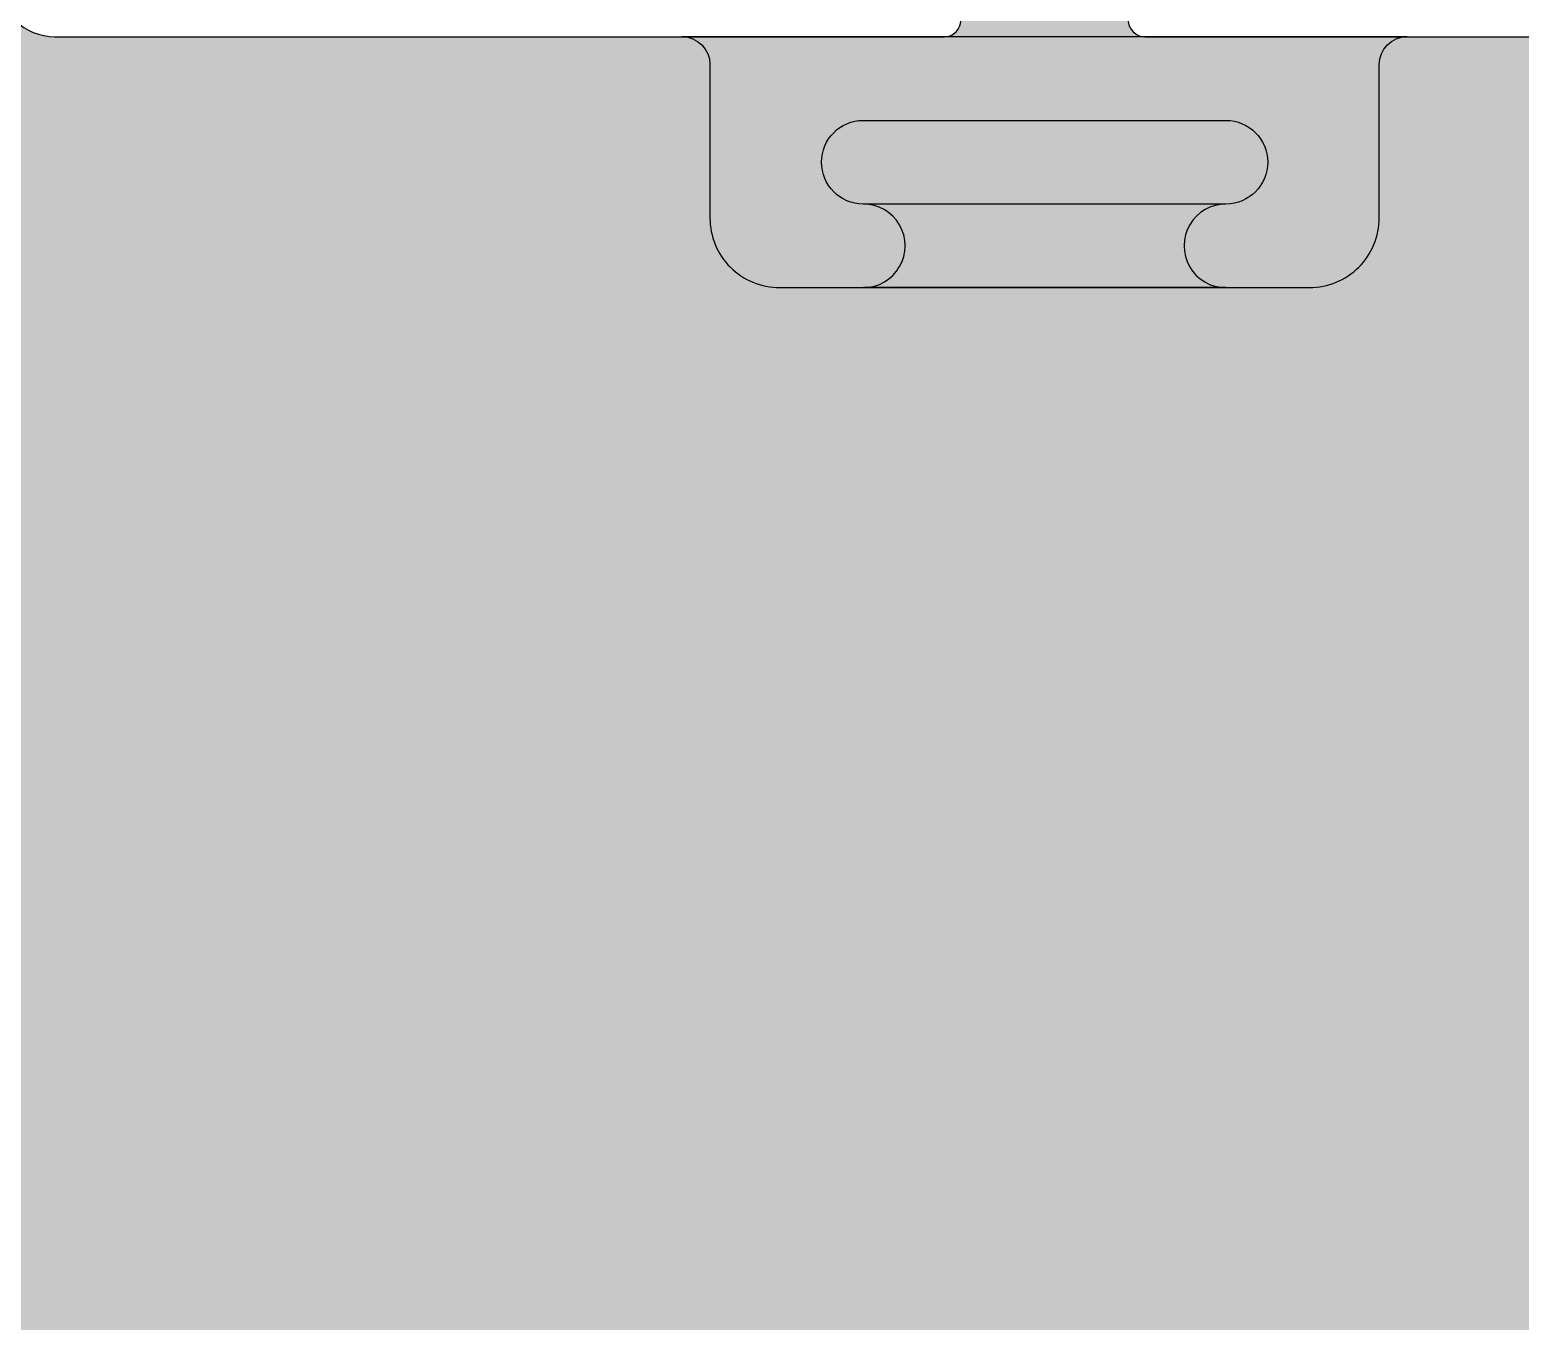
# Model space of a CAD drawing. Header units: millimetres. Extents: x -8379 to 6888, y 2213 to 23681.
# Drawn here: x -3808 to -3273, y 3272 to 3735 of the extents above; entities that cross this region are included whole.
import ezdxf

# ---------------------------------------------------------------- set-up
doc = ezdxf.new("R2010")
doc.units = ezdxf.units.MM
doc.set_wipeout_variables(frame=1)
doc.layers.add('Техника. Кран LTM 1100-5.1', color=250, linetype='Continuous', true_color=0x333333)
doc.layers.add('Техника. Кран LTM 1100-5.1 Штрих', color=7, linetype='Continuous', true_color=0xffe38f)

# ---------------------------------------------------------------- blocks, each defined once
blk = doc.blocks.new('BLOCK-20230508.174148')
at = {"layer": 'Техника. Кран LTM 1100-5.1 Штрих', "true_color": 0xadadad, "transparency": 16777216}
h = blk.add_hatch(color=253, dxfattribs=at)
h.dxf.hatch_style = 1
edge = h.paths.add_edge_path()
edge.add_arc((-24.00000000000819, -878.9999999999936), 5.999999999999091, 179.9999999999913, 270.00000000000864, ccw=False)
edge.add_line((-30.00000000000728, -878.9999999999927), (-30.00000000000728, -875.9999999999927))
edge.add_arc((-36.00000000000637, -875.9999999999918), 5.999999999999091, 359.9999999999913, 450.0000000000087)
edge.add_line((-36.00000000000728, -869.9999999999927), (-355.0000000000073, -869.9999999999927))
edge.add_arc((-355.0000000000082, -889.9999999999918), 19.99999999999909, 89.9999999999974, 180.0000000000026)
edge.add_line((-375.0000000000073, -889.9999999999927), (-375.0000000000073, -974.6534602403917))
edge.add_arc((-355.0000000000217, -974.6534602404029), 19.99999999998556, 179.9999999999681, 255.0000000000373)
edge.add_line((-360.1763809020558, -993.9719767661736), (-346.1177143234672, -997.7389851225853))
edge.add_arc((-350.0000000000204, -1012.227872516931), 15.00000000001314, 2.779643182293512e-11, 74.9999999999527, ccw=False)
edge.add_line((-335.0000000000073, -1012.227872516924), (-335.0000000000073, -1049.999999999993))
edge.add_arc((-365.0000000000073, -1049.999999999993), 30, 270, 360, ccw=False)
edge.add_line((-365.0000000000073, -1079.999999999993), (-530.0000000000073, -1079.999999999993))
edge.add_arc((-530.0000000000073, -1049.999999999993), 30, 180, 270, ccw=False)
edge.add_line((-560.0000000000073, -1049.999999999993), (-560.0000000000073, -1012.227872516924))
edge.add_arc((-545.000000000022, -1012.227872516906), 14.99999999998522, 104.99999999996561, 180.0000000000682, ccw=False)
edge.add_line((-548.8822856765473, -997.7389851225817), (-534.8236190979587, -993.9719767661882))
edge.add_arc((-539.9999999999919, -974.653460240418), 19.99999999998474, 284.9999999999607, 360.0000000000752)
edge.add_line((-520.0000000000073, -974.6534602403917), (-520.0000000000073, -889.9999999999927))
edge.add_arc((-539.9999999999927, -889.9999999999636), 19.99999999998545, 359.9999999999166, 450.0000000000417)
edge.add_line((-540.0000000000073, -869.9999999999782), (-579.8717925303281, -869.9999999999927))
edge.add_arc((-579.8717925302323, -819.9999999999219), 50.00000000007083, 157.8329229043991, 269.9999999998902, ccw=False)
edge.add_arc((2929.99999999978, -2249.999999999827), 3839.99999999975, 144.5160460949893, 157.8329229041875, ccw=False)
edge.add_arc((-156.1140614046698, -50.00000000018873), 50.00000000018873, 90.00000000005531, 144.5160460948193, ccw=False)
edge.add_line((-156.1140614047181, 0), (156.1140614047181, 0))
edge.add_arc((156.1140614046698, -50.00000000018873), 50.00000000018873, 35.48395390518073, 89.99999999994469, ccw=False)
edge.add_arc((-2929.99999999978, -2249.999999999827), 3839.99999999975, 22.1670770958126, 35.48395390501071, ccw=False)
edge.add_arc((579.8717925302323, -819.9999999999219), 50.00000000007086, -89.99999999989018, 22.167077095600803, ccw=False)
edge.add_line((579.8717925303281, -869.9999999999927), (540.0000000000073, -869.9999999999782))
edge.add_arc((539.9999999999927, -889.9999999999636), 19.99999999998545, 89.99999999995832, 180.0000000000834)
edge.add_line((520.0000000000073, -889.9999999999927), (520.0000000000073, -974.6534602403917))
edge.add_arc((539.9999999999919, -974.653460240418), 19.99999999998465, 179.9999999999248, 255.0000000000393)
edge.add_line((534.8236190979587, -993.9719767661882), (548.8822856765473, -997.7389851225817))
edge.add_arc((545.000000000022, -1012.227872516906), 14.99999999998516, -6.821210263296962e-11, 75.00000000003439, ccw=False)
edge.add_line((560.0000000000073, -1012.227872516924), (560.0000000000073, -1049.999999999993))
edge.add_arc((530.0000000000073, -1049.999999999993), 30, 270, 360, ccw=False)
edge.add_line((530.0000000000073, -1079.999999999993), (365.0000000000073, -1079.999999999993))
edge.add_arc((365.0000000000073, -1049.999999999993), 30, 180, 270, ccw=False)
edge.add_line((335.0000000000073, -1049.999999999993), (335.0000000000073, -1012.227872516924))
edge.add_arc((350.0000000000204, -1012.227872516931), 15.00000000001313, 105.0000000000473, 179.9999999999722, ccw=False)
edge.add_line((346.1177143234672, -997.7389851225853), (360.1763809020558, -993.9719767661736))
edge.add_arc((355.0000000000217, -974.6534602404029), 19.99999999998552, 284.9999999999627, 360.0000000000319)
edge.add_line((375.0000000000073, -974.6534602403917), (375.0000000000073, -889.9999999999927))
edge.add_arc((355.0000000000082, -889.9999999999918), 19.99999999999909, 359.9999999999974, 450.0000000000027)
edge.add_line((355.0000000000073, -869.9999999999927), (36.00000000000728, -869.9999999999927))
edge.add_arc((36.00000000000637, -875.9999999999918), 5.999999999999091, 89.99999999999132, 180.0000000000087)
edge.add_line((30.00000000000728, -875.9999999999927), (30.00000000000728, -878.9999999999927))
edge.add_arc((24.00000000000819, -878.9999999999936), 5.999999999999091, -90.0000000000087, 8.697043085703626e-12, ccw=False)
edge.add_line((24.00000000000728, -884.9999999999927), (-24.00000000000728, -884.9999999999927))
edge = h.paths.add_edge_path(flags=16)
edge.add_arc((130.0000000000164, -10.0000000000091), 10.0000000000091, 90.00000000005213, 179.9999999999479)
edge.add_line((120.0000000000073, -10), (120.0000000000073, -35))
edge.add_arc((95.00000000001273, -35.00000000000546), 24.99999999999454, -90.0000000000125, 1.2505552149377763e-11, ccw=False)
edge.add_line((95.00000000000728, -60), (64.95000000001892, -60))
edge.add_line((64.95000000001892, -60), (-64.95000000001892, -60))
edge.add_line((-64.95000000001892, -60), (-95.00000000000728, -60))
edge.add_arc((-95.00000000001273, -35.00000000000546), 24.99999999999454, 179.9999999999875, 270.0000000000125, ccw=False)
edge.add_line((-120.0000000000073, -35), (-120.0000000000073, -10))
edge.add_arc((-130.0000000000164, -10.00000000000909), 10.00000000000909, 5.211020790105087e-11, 89.99999999994789)
edge.add_line((-130.0000000000073, 0), (130.0000000000073, 0))
edge = h.paths.add_edge_path(flags=17)
edge.add_arc((130.0000000000164, -859.9999999999836), 10.00000000000909, 180.0000000000521, 269.9999999999479, ccw=False)
edge.add_line((120.0000000000073, -859.9999999999927), (120.0000000000073, -804.9999999999927))
edge.add_arc((95.00000000001273, -804.9999999999873), 24.99999999999454, 359.9999999999875, 450.0000000000125)
edge.add_line((95.00000000000728, -779.9999999999927), (-95.00000000000728, -779.9999999999927))
edge.add_arc((-95.00000000001273, -804.9999999999873), 24.99999999999454, 89.9999999999875, 180.0000000000125)
edge.add_line((-120.0000000000073, -804.9999999999927), (-120.0000000000073, -859.9999999999927))
edge.add_arc((-130.0000000000164, -859.9999999999836), 10.00000000000909, 270.0000000000521, 359.9999999999479, ccw=False)
edge.add_line((-130.0000000000073, -869.9999999999927), (130.0000000000073, -869.9999999999927))
at = {"layer": 'Техника. Кран LTM 1100-5.1 Штрих', "true_color": 0x848484, "transparency": 16777216}
h = blk.add_hatch(color=252, dxfattribs=at)
h.dxf.hatch_style = 1
edge = h.paths.add_edge_path()
edge.add_arc((130.0000000000164, -859.9999999999836), 10.00000000000909, 180.0000000000521, 269.9999999999479, ccw=False)
edge.add_line((120.0000000000073, -859.9999999999927), (120.0000000000073, -804.9999999999927))
edge.add_arc((95.00000000001273, -804.9999999999873), 24.99999999999454, 359.9999999999875, 450.0000000000125)
edge.add_line((95.00000000000728, -779.9999999999927), (-95.00000000000728, -779.9999999999927))
edge.add_arc((-95.00000000001273, -804.9999999999873), 24.99999999999454, 89.9999999999875, 180.0000000000125)
edge.add_line((-120.0000000000073, -804.9999999999927), (-120.0000000000073, -859.9999999999927))
edge.add_arc((-130.0000000000164, -859.9999999999836), 10.00000000000909, 270.0000000000521, 359.9999999999479, ccw=False)
edge.add_line((-130.0000000000073, -869.9999999999927), (130.0000000000073, -869.9999999999927))
edge = h.paths.add_edge_path()
edge.add_arc((64.99983895799282, -794.9998400248373), 15.00024384502733, 90.19036821605654, 270.1915983092314)
edge.add_arc((65, -824.9999999999909), 15.00008333310363, -89.80901477568477, 89.80901477568477, ccw=False)
edge.add_line((65.04999999998836, -839.9999999999927), (-65.04999999998836, -839.9999999999927))
edge.add_arc((-65, -824.9999999999909), 15.00008333310363, 90.19098522431523, 269.8090147756848, ccw=False)
edge.add_arc((-64.99983895463083, -794.9998400248485), 15.00024384502737, 269.8084016779268, 449.8096317967852)
edge.add_line((-64.94999995708349, -779.9996789762263), (64.94999995708349, -779.9996789762263))
at = {"layer": 'Техника. Кран LTM 1100-5.1 Штрих', "true_color": 0xadadad, "transparency": 16777216}
h = blk.add_hatch(color=253, dxfattribs=at)
h.dxf.hatch_style = 1
edge = h.paths.add_edge_path()
edge.add_arc((64.99983895799282, -794.9998400248373), 15.00024384502733, 90.19036821605654, 270.1915983092314)
edge.add_arc((65, -824.9999999999909), 15.00008333310363, -89.80901477568477, 89.80901477568477, ccw=False)
edge.add_line((65.04999999998836, -839.9999999999927), (-65.04999999998836, -839.9999999999927))
edge.add_arc((-65, -824.9999999999909), 15.00008333310363, 90.19098522431523, 269.8090147756848, ccw=False)
edge.add_arc((-64.99983895463083, -794.9998400248485), 15.00024384502737, 269.8084016779268, 449.8096317967852)
edge.add_line((-64.94999995708349, -779.9996789762263), (64.94999995708349, -779.9996789762263))
at = {"color": 0, "linetype": 'ByBlock', "lineweight": -2, "transparency": 16777216, "flags": 128}
for points in [[(196.8279672280187, -20.97625329811126, -0.05817131905495832), (626.1761697405309, -801.1345646438676, -0.5326449081806981)], [(375.0000000000073, -889.9999999999927, 0.4142135623731217), (355.0000000000073, -869.9999999999927), (36.00000000000728, -869.9999999999927, 0.4142135623731839), (30.00000000000728, -875.9999999999927), (30.00000000000728, -878.9999999999927, -0.4142135623731839), (24.00000000000728, -884.9999999999927), (-24.00000000000728, -884.9999999999927, -0.4142135623731839), (-30.00000000000728, -878.9999999999927), (-30.00000000000728, -875.9999999999927, 0.4142135623731839), (-36.00000000000728, -869.9999999999927), (-355.0000000000073, -869.9999999999927, 0.4142135623731217)]]:
    blk.add_lwpolyline(points, format="xyb", dxfattribs=at)
for points in [[(130.0000000000073, -869.9999999999927, -0.4142135623725623), (120.0000000000073, -859.9999999999927), (120.0000000000073, -804.9999999999927, 0.4142135623732229), (95.00000000000728, -779.9999999999927), (-95.00000000000728, -779.9999999999927, 0.4142135623732229), (-120.0000000000073, -804.9999999999927), (-120.0000000000073, -859.9999999999927, -0.4142135623725623), (-130.0000000000073, -869.9999999999927)], [(64.94999995708349, -779.9996789762263, 1.000010734645621), (65.04999999998836, -809.9999999999891, -0.996672222207564), (65.04999999998836, -839.9999999999927), (-65.04999999998836, -839.9999999999927, -0.996672222207564), (-65.04999999998836, -809.9999999999891, 1.000010734869753), (-64.94999995708349, -779.9996789762263)]]:
    blk.add_lwpolyline(points, format="xyb", close=True, dxfattribs=at)
for points in [[(-65.04999999998836, -809.9999999999927), (65.04999999998836, -809.9999999999927)], [(-36.00000000000728, -869.9999999999927), (36.00000000000728, -869.9999999999927)]]:
    blk.add_lwpolyline(points, dxfattribs=at)
blk = doc.blocks.new('*U62')
at = {"color": 0, "linetype": 'ByBlock', "lineweight": -2, "transparency": 16777216, "rotation": 180}
blk.add_blockref('BLOCK-20230508.174148', (-2930.000000000553, -2249.999999998465), dxfattribs=at)

msp = doc.modelspace()

# ---------------------------------------------------------------- block references
at = {"layer": 'Техника. Кран LTM 1100-5.1', "transparency": 16777216}
msp.add_blockref('*U62', (-513.6906954909937, 5112.979787577045), dxfattribs=at)

doc.saveas('drawing.dxf')
